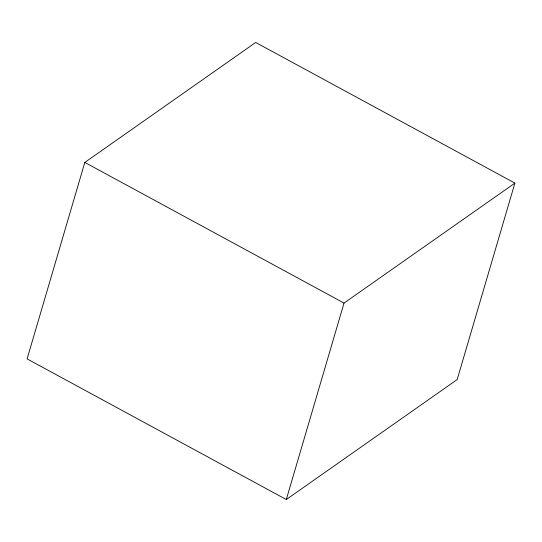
<?xml version="1.0" encoding="UTF-8"?>
<svg xmlns="http://www.w3.org/2000/svg" width="542" height="542" viewBox="0 0 542 542"><rect width="100%" height="100%" fill="white"/><g stroke="black" fill="none" stroke-linecap="round" stroke-linejoin="round"><path stroke-width="0.81" d="M84.823 162.431L27.1 358.892L286.305 499.534L457.177 379.569L514.9 183.108L255.695 42.466L84.823 162.431L344.028 303.08L514.9 183.108M286.305 499.534L344.028 303.08"/></g></svg>
